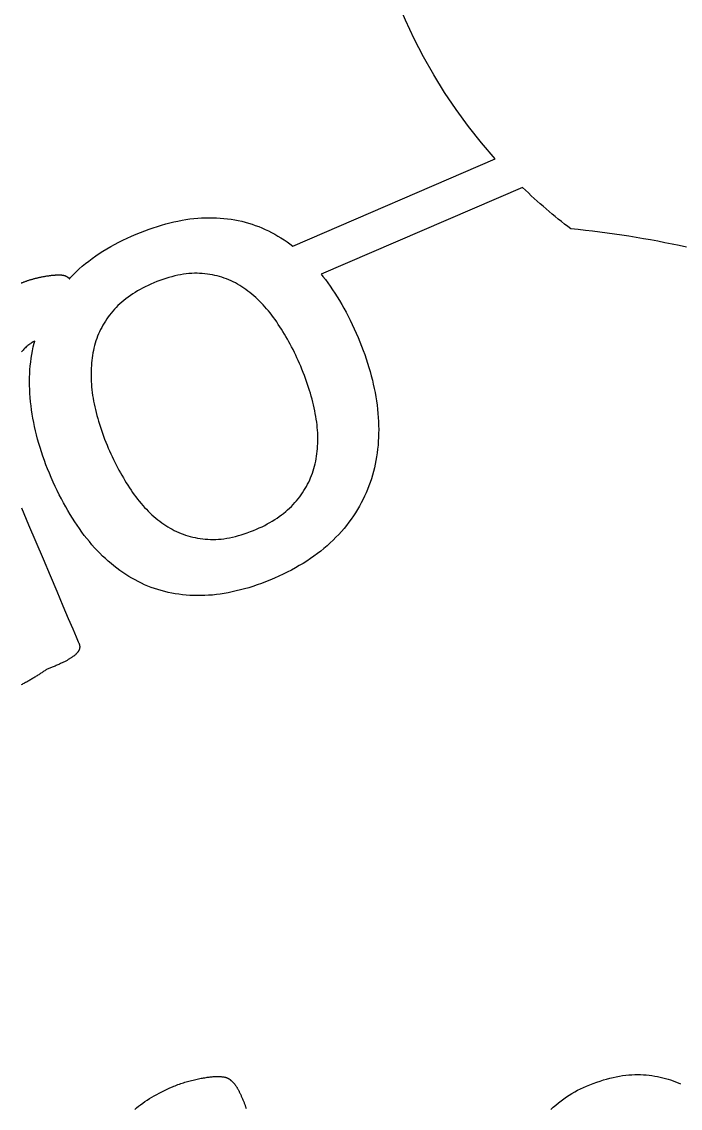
# Model space of a CAD drawing. Header units: millimetres. Extents: x 47 to 159, y 49 to 299.
# Drawn here: x 118.75 to 128.69, y 189.82 to 206.21 of the extents above; entities that cross this region are included whole.
import ezdxf

# ---------------------------------------------------------------- set-up
doc = ezdxf.new("R2010")
doc.units = ezdxf.units.MM

# ---------------------------------------------------------------- blocks, each defined once
blk = doc.blocks.new('angel 01')
for points in [[(-3.916, 153.47), (-3.908, 153.473), (-3.9, 153.476), (-3.892, 153.479), (-3.883, 153.483), (-3.875, 153.486), (-3.866, 153.489), (-3.857, 153.492), (-3.848, 153.496), (-3.839, 153.499), (-3.83, 153.502), (-3.82, 153.505), (-3.811, 153.508), (-3.801, 153.511), (-3.792, 153.515), (-3.782, 153.518), (-3.772, 153.521), (-3.761, 153.524), (-3.751, 153.527), (-3.741, 153.53), (-3.731, 153.533), (-3.72, 153.536), (-3.71, 153.539), (-3.699, 153.542), (-3.688, 153.545), (-3.678, 153.547), (-3.667, 153.55), (-3.656, 153.552), (-3.645, 153.555), (-3.634, 153.557), (-3.622, 153.559), (-3.611, 153.562), (-3.6, 153.564), (-3.588, 153.566), (-3.577, 153.568), (-3.565, 153.57), (-3.554, 153.572), (-3.543, 153.574), (-3.532, 153.576), (-3.521, 153.577), (-3.51, 153.579), (-3.5, 153.58), (-3.489, 153.582), (-3.478, 153.583), (-3.468, 153.584), (-3.458, 153.586), (-3.447, 153.587), (-3.437, 153.588), (-3.427, 153.589), (-3.417, 153.59), (-3.407, 153.59), (-3.398, 153.591), (-3.388, 153.592), (-3.379, 153.592), (-3.37, 153.592), (-3.361, 153.593), (-3.353, 153.593), (-3.345, 153.593), (-3.337, 153.593), (-3.33, 153.592), (-3.322, 153.592), (-3.315, 153.592), (-3.309, 153.591), (-3.302, 153.59), (-3.296, 153.59), (-3.29, 153.589), (-3.284, 153.588), (-3.279, 153.586), (-3.274, 153.585), (-3.269, 153.584), (-3.265, 153.582), (-3.26, 153.581), (-3.256, 153.579), (-3.252, 153.578), (-3.247, 153.576), (-3.244, 153.574), (-3.24, 153.573), (-3.236, 153.571), (-3.233, 153.569), (-3.229, 153.567), (-3.226, 153.565), (-3.223, 153.564), (-3.22, 153.562), (-3.217, 153.56), (-3.214, 153.558), (-3.212, 153.555), (-3.209, 153.553), (-3.207, 153.551), (-3.205, 153.549), (-3.202, 153.547), (-3.2, 153.544), (-3.198, 153.542), (-3.195, 153.539), (-3.193, 153.537), (-3.191, 153.534), (-3.19, 153.534), (-3.172, 153.554), (-3.13, 153.597), (-3.086, 153.639), (-3.041, 153.681), (-2.995, 153.722), (-2.946, 153.762), (-2.897, 153.801), (-2.846, 153.839), (-2.793, 153.877), (-2.739, 153.913), (-2.683, 153.949), (-2.626, 153.984), (-2.567, 154.018), (-2.507, 154.051), (-2.445, 154.084), (-2.382, 154.116), (-2.317, 154.146), (-2.251, 154.176), (-2.184, 154.205), (-2.118, 154.232), (-2.053, 154.257), (-1.989, 154.281), (-1.925, 154.303), (-1.862, 154.324), (-1.799, 154.343), (-1.736, 154.361), (-1.674, 154.377), (-1.613, 154.391), (-1.552, 154.404), (-1.491, 154.416), (-1.431, 154.426), (-1.372, 154.435), (-1.313, 154.442), (-1.254, 154.447), (-1.196, 154.451), (-1.139, 154.453), (-1.082, 154.454), (-1.025, 154.454), (-0.969, 154.452), (-0.913, 154.449), (-0.858, 154.444), (-0.803, 154.438), (-0.749, 154.43), (-0.696, 154.422), (-0.643, 154.411), (-0.59, 154.4), (-0.538, 154.386), (-0.486, 154.372), (-0.435, 154.356), (-0.385, 154.339), (-0.334, 154.32), (-0.285, 154.3), (-0.236, 154.278), (-0.187, 154.255), (-0.139, 154.231), (-0.092, 154.205), (-0.045, 154.178), (0.002, 154.15), (0.048, 154.121), (0.093, 154.09), (0.138, 154.058), (0.18, 154.026), (3.234, 155.342, -0.313257), (2.112, 164.572, 0.009893)], [(6.119, 154.01, 0.030643), (4.375, 154.285, -0.029425), (3.648, 154.91), (0.609, 153.601), (0.634, 153.57), (0.672, 153.521), (0.709, 153.471), (0.745, 153.42), (0.781, 153.368), (0.816, 153.314), (0.851, 153.26), (0.885, 153.204), (0.919, 153.147), (0.952, 153.089), (0.984, 153.029), (1.016, 152.969), (1.047, 152.907), (1.077, 152.844), (1.107, 152.78), (1.137, 152.715), (1.165, 152.649), (1.192, 152.584), (1.218, 152.519), (1.243, 152.454), (1.266, 152.39), (1.288, 152.325), (1.309, 152.261), (1.329, 152.197), (1.347, 152.133), (1.365, 152.069), (1.381, 152.006), (1.395, 151.942), (1.409, 151.879), (1.421, 151.816), (1.432, 151.753), (1.442, 151.691), (1.451, 151.628), (1.458, 151.566), (1.464, 151.504), (1.469, 151.442), (1.473, 151.381), (1.475, 151.32), (1.476, 151.26), (1.475, 151.2), (1.473, 151.141), (1.47, 151.082), (1.466, 151.023), (1.46, 150.965), (1.453, 150.908), (1.444, 150.85), (1.435, 150.794), (1.423, 150.738), (1.411, 150.682), (1.397, 150.626), (1.382, 150.572), (1.366, 150.517), (1.348, 150.463), (1.329, 150.41), (1.308, 150.357), (1.286, 150.305), (1.263, 150.253), (1.238, 150.202), (1.212, 150.152), (1.185, 150.102), (1.156, 150.053), (1.125, 150.004), (1.094, 149.956), (1.06, 149.908), (1.026, 149.861), (0.99, 149.815), (0.953, 149.769), (0.914, 149.724), (0.874, 149.679), (0.832, 149.635), (0.789, 149.592), (0.745, 149.549), (0.699, 149.508), (0.651, 149.467), (0.602, 149.427), (0.552, 149.388), (0.5, 149.35), (0.447, 149.313), (0.392, 149.277), (0.336, 149.242), (0.279, 149.207), (0.219, 149.173), (0.159, 149.14), (0.097, 149.109), (0.033, 149.077), (-0.032, 149.047), (-0.098, 149.018), (-0.164, 148.99), (-0.229, 148.964), (-0.294, 148.94), (-0.358, 148.917), (-0.422, 148.895), (-0.485, 148.875), (-0.548, 148.857), (-0.61, 148.84), (-0.672, 148.825), (-0.733, 148.811), (-0.794, 148.799), (-0.854, 148.788), (-0.914, 148.778), (-0.973, 148.771), (-1.032, 148.764), (-1.09, 148.76), (-1.148, 148.757), (-1.205, 148.755), (-1.262, 148.755), (-1.318, 148.756), (-1.374, 148.758), (-1.43, 148.762), (-1.484, 148.768), (-1.539, 148.775), (-1.593, 148.783), (-1.646, 148.792), (-1.699, 148.803), (-1.751, 148.816), (-1.803, 148.83), (-1.854, 148.845), (-1.905, 148.862), (-1.956, 148.88), (-2.005, 148.899), (-2.055, 148.92), (-2.104, 148.942), (-2.152, 148.966), (-2.2, 148.991), (-2.247, 149.017), (-2.294, 149.045), (-2.34, 149.074), (-2.386, 149.104), (-2.431, 149.135), (-2.475, 149.168), (-2.519, 149.202), (-2.562, 149.238), (-2.605, 149.275), (-2.647, 149.313), (-2.689, 149.352), (-2.73, 149.393), (-2.771, 149.435), (-2.811, 149.478), (-2.85, 149.523), (-2.889, 149.569), (-2.927, 149.616), (-2.965, 149.664), (-3.002, 149.714), (-3.039, 149.765), (-3.075, 149.817), (-3.11, 149.87), (-3.145, 149.924), (-3.179, 149.98), (-3.213, 150.037), (-3.246, 150.095), (-3.279, 150.154), (-3.311, 150.214), (-3.343, 150.276), (-3.374, 150.338), (-3.404, 150.402), (-3.434, 150.468), (-3.463, 150.534), (-3.491, 150.6), (-3.518, 150.665), (-3.543, 150.73), (-3.567, 150.795), (-3.59, 150.859), (-3.611, 150.923), (-3.632, 150.987), (-3.651, 151.051), (-3.669, 151.115), (-3.686, 151.178), (-3.701, 151.242), (-3.715, 151.305), (-3.729, 151.368), (-3.74, 151.431), (-3.751, 151.493), (-3.761, 151.556), (-3.769, 151.618), (-3.776, 151.68), (-3.782, 151.742), (-3.786, 151.803), (-3.789, 151.864), (-3.791, 151.925), (-3.792, 151.985), (-3.791, 152.044), (-3.788, 152.103), (-3.785, 152.162), (-3.78, 152.22), (-3.773, 152.278), (-3.766, 152.335), (-3.757, 152.392), (-3.747, 152.449), (-3.735, 152.505), (-3.722, 152.56), (-3.713, 152.594), (-3.725, 152.588), (-3.738, 152.58), (-3.752, 152.572), (-3.765, 152.563), (-3.778, 152.554), (-3.791, 152.545), (-3.804, 152.535), (-3.816, 152.525), (-3.829, 152.515), (-3.841, 152.505), (-3.853, 152.494), (-3.865, 152.483), (-3.876, 152.471), (-3.888, 152.459), (-3.899, 152.447), (-3.911, 152.434)]]:
    blk.add_lwpolyline(points, format="xyb")
for points in [[(-3.913, 150.077), (-3.806, 149.825), (-3.696, 149.567), (-3.587, 149.31), (-3.48, 149.059), (-3.38, 148.821), (-3.287, 148.603), (-3.206, 148.411), (-3.138, 148.252), (-3.087, 148.132), (-3.056, 148.058), (-3.046, 148.036), (-3.045, 148.031), (-3.043, 148.027), (-3.041, 148.022), (-3.04, 148.017), (-3.039, 148.013), (-3.038, 148.008), (-3.037, 148.004), (-3.036, 147.999), (-3.035, 147.995), (-3.035, 147.991), (-3.035, 147.986), (-3.035, 147.982), (-3.035, 147.978), (-3.035, 147.973), (-3.036, 147.969), (-3.036, 147.965), (-3.037, 147.961), (-3.038, 147.956), (-3.039, 147.952), (-3.04, 147.948), (-3.042, 147.944), (-3.043, 147.939), (-3.045, 147.935), (-3.047, 147.931), (-3.05, 147.926), (-3.052, 147.922), (-3.055, 147.918), (-3.057, 147.913), (-3.06, 147.909), (-3.063, 147.904), (-3.067, 147.9), (-3.07, 147.895), (-3.074, 147.891), (-3.078, 147.886), (-3.082, 147.882), (-3.086, 147.877), (-3.091, 147.873), (-3.095, 147.868), (-3.1, 147.863), (-3.106, 147.859), (-3.111, 147.854), (-3.117, 147.849), (-3.123, 147.844), (-3.129, 147.84), (-3.136, 147.835), (-3.143, 147.83), (-3.15, 147.825), (-3.157, 147.82), (-3.165, 147.815), (-3.173, 147.81), (-3.181, 147.805), (-3.189, 147.8), (-3.198, 147.795), (-3.206, 147.79), (-3.216, 147.785), (-3.225, 147.779), (-3.235, 147.774), (-3.245, 147.769), (-3.256, 147.763), (-3.266, 147.758), (-3.278, 147.752), (-3.289, 147.746), (-3.301, 147.741), (-3.313, 147.735), (-3.325, 147.729), (-3.338, 147.723), (-3.351, 147.718), (-3.365, 147.712), (-3.378, 147.706), (-3.392, 147.699), (-3.407, 147.693), (-3.421, 147.687), (-3.434, 147.682), (-3.448, 147.676), (-3.461, 147.671), (-3.474, 147.666), (-3.487, 147.661), (-3.499, 147.656), (-3.512, 147.651), (-3.524, 147.647), (-3.535, 147.643), (-3.541, 147.638), (-3.552, 147.63), (-3.563, 147.622), (-3.574, 147.615), (-3.585, 147.607), (-3.596, 147.599), (-3.607, 147.591), (-3.619, 147.584), (-3.63, 147.576), (-3.642, 147.569), (-3.653, 147.561), (-3.665, 147.554), (-3.677, 147.546), (-3.689, 147.538), (-3.701, 147.531), (-3.713, 147.523), (-3.725, 147.516), (-3.738, 147.508), (-3.75, 147.501), (-3.763, 147.494), (-3.775, 147.486), (-3.788, 147.479), (-3.801, 147.472), (-3.814, 147.465), (-3.827, 147.457), (-3.839, 147.451), (-3.852, 147.444), (-3.865, 147.437), (-3.878, 147.43), (-3.891, 147.424), (-3.904, 147.417), (-3.918, 147.411)], [(-2.205, 141.006), (-2.176, 141.031), (-2.146, 141.055), (-2.115, 141.078), (-2.083, 141.102), (-2.05, 141.124), (-2.017, 141.147), (-1.982, 141.169), (-1.947, 141.191), (-1.91, 141.212), (-1.873, 141.233), (-1.835, 141.253), (-1.796, 141.273), (-1.756, 141.293), (-1.715, 141.312), (-1.673, 141.331), (-1.634, 141.348), (-1.613, 141.356), (-1.593, 141.364), (-1.572, 141.373), (-1.552, 141.38), (-1.531, 141.388), (-1.511, 141.395), (-1.49, 141.402), (-1.47, 141.409), (-1.449, 141.416), (-1.429, 141.422), (-1.408, 141.428), (-1.387, 141.434), (-1.367, 141.44), (-1.346, 141.445), (-1.325, 141.45), (-1.304, 141.455), (-1.283, 141.46), (-1.263, 141.464), (-1.242, 141.468), (-1.222, 141.472), (-1.203, 141.476), (-1.184, 141.479), (-1.165, 141.482), (-1.147, 141.485), (-1.129, 141.488), (-1.112, 141.491), (-1.096, 141.493), (-1.079, 141.495), (-1.064, 141.497), (-1.049, 141.498), (-1.034, 141.5), (-1.02, 141.501), (-1.006, 141.502), (-0.992, 141.502), (-0.98, 141.503), (-0.967, 141.503), (-0.955, 141.503), (-0.944, 141.502), (-0.933, 141.502), (-0.922, 141.502), (-0.912, 141.501), (-0.902, 141.501), (-0.892, 141.5), (-0.883, 141.499), (-0.874, 141.498), (-0.866, 141.497), (-0.858, 141.496), (-0.851, 141.494), (-0.844, 141.493), (-0.837, 141.491), (-0.831, 141.49), (-0.825, 141.488), (-0.82, 141.486), (-0.815, 141.484), (-0.81, 141.482), (-0.805, 141.48), (-0.8, 141.477), (-0.795, 141.475), (-0.79, 141.472), (-0.786, 141.469), (-0.781, 141.466), (-0.776, 141.463), (-0.771, 141.459), (-0.766, 141.456), (-0.761, 141.452), (-0.757, 141.449), (-0.752, 141.445), (-0.747, 141.441), (-0.742, 141.437), (-0.738, 141.432), (-0.733, 141.428), (-0.728, 141.423), (-0.724, 141.419), (-0.719, 141.414), (-0.714, 141.409), (-0.71, 141.403), (-0.705, 141.398), (-0.701, 141.392), (-0.696, 141.387), (-0.692, 141.381), (-0.687, 141.375), (-0.683, 141.368), (-0.679, 141.362), (-0.674, 141.355), (-0.67, 141.349), (-0.666, 141.342), (-0.661, 141.335), (-0.657, 141.328), (-0.653, 141.32), (-0.649, 141.313), (-0.644, 141.305), (-0.64, 141.297), (-0.636, 141.289), (-0.631, 141.28), (-0.627, 141.272), (-0.623, 141.263), (-0.618, 141.254), (-0.614, 141.245), (-0.609, 141.236), (-0.605, 141.226), (-0.6, 141.216), (-0.596, 141.206), (-0.591, 141.196), (-0.587, 141.186), (-0.582, 141.175), (-0.577, 141.164), (-0.573, 141.153), (-0.568, 141.142), (-0.564, 141.132), (-0.559, 141.121), (-0.555, 141.111), (-0.551, 141.101), (-0.548, 141.091), (-0.544, 141.081), (-0.54, 141.072), (-0.537, 141.063), (-0.534, 141.053), (-0.531, 141.045), (-0.528, 141.036), (-0.526, 141.028), (-0.523, 141.02)], [(4.074, 141.004), (4.111, 141.039), (4.15, 141.072), (4.188, 141.105), (4.228, 141.136), (4.268, 141.165), (4.308, 141.194), (4.349, 141.221), (4.391, 141.247), (4.433, 141.271), (4.476, 141.295), (4.52, 141.317), (4.564, 141.338), (4.61, 141.358), (4.662, 141.379), (4.714, 141.399), (4.765, 141.418), (4.816, 141.435), (4.866, 141.451), (4.915, 141.465), (4.965, 141.478), (5.013, 141.49), (5.061, 141.5), (5.109, 141.509), (5.156, 141.516), (5.203, 141.522), (5.249, 141.527), (5.294, 141.53), (5.339, 141.532), (5.384, 141.533), (5.428, 141.532), (5.471, 141.53), (5.514, 141.526), (5.557, 141.522), (5.599, 141.516), (5.641, 141.51), (5.682, 141.503), (5.723, 141.494), (5.763, 141.485), (5.802, 141.474), (5.842, 141.463), (5.88, 141.451), (5.918, 141.437), (5.956, 141.423), (5.993, 141.408), (6.03, 141.391)]]:
    blk.add_lwpolyline(points)
blk.add_lwpolyline([(0.3, 152.214), (0.281, 152.257), (0.263, 152.3), (0.243, 152.342), (0.224, 152.383), (0.204, 152.424), (0.184, 152.465), (0.163, 152.505), (0.142, 152.545), (0.121, 152.584), (0.099, 152.623), (0.077, 152.662), (0.055, 152.7), (0.032, 152.737), (0.009, 152.774), (-0.014, 152.81), (-0.038, 152.846), (-0.062, 152.882), (-0.086, 152.917), (-0.111, 152.951), (-0.136, 152.985), (-0.162, 153.018), (-0.188, 153.05), (-0.214, 153.081), (-0.241, 153.111), (-0.267, 153.141), (-0.295, 153.17), (-0.322, 153.198), (-0.351, 153.225), (-0.379, 153.251), (-0.408, 153.277), (-0.437, 153.302), (-0.466, 153.326), (-0.496, 153.349), (-0.527, 153.372), (-0.557, 153.393), (-0.588, 153.414), (-0.62, 153.434), (-0.652, 153.452), (-0.684, 153.47), (-0.717, 153.487), (-0.75, 153.503), (-0.784, 153.517), (-0.818, 153.531), (-0.853, 153.544), (-0.888, 153.556), (-0.924, 153.566), (-0.96, 153.576), (-0.996, 153.585), (-1.033, 153.592), (-1.07, 153.599), (-1.108, 153.605), (-1.147, 153.609), (-1.185, 153.613), (-1.225, 153.615), (-1.264, 153.616), (-1.305, 153.616), (-1.345, 153.614), (-1.386, 153.611), (-1.428, 153.607), (-1.47, 153.601), (-1.513, 153.594), (-1.556, 153.586), (-1.599, 153.576), (-1.643, 153.565), (-1.688, 153.553), (-1.733, 153.539), (-1.778, 153.524), (-1.824, 153.508), (-1.87, 153.49), (-1.917, 153.471), (-1.962, 153.452), (-2.004, 153.433), (-2.045, 153.413), (-2.085, 153.392), (-2.124, 153.371), (-2.162, 153.35), (-2.199, 153.328), (-2.235, 153.305), (-2.27, 153.282), (-2.304, 153.258), (-2.337, 153.233), (-2.368, 153.208), (-2.399, 153.183), (-2.428, 153.156), (-2.457, 153.129), (-2.484, 153.102), (-2.51, 153.074), (-2.535, 153.046), (-2.56, 153.017), (-2.583, 152.987), (-2.605, 152.957), (-2.626, 152.927), (-2.647, 152.896), (-2.666, 152.864), (-2.685, 152.833), (-2.703, 152.8), (-2.719, 152.768), (-2.735, 152.735), (-2.75, 152.701), (-2.764, 152.667), (-2.777, 152.632), (-2.789, 152.597), (-2.8, 152.562), (-2.81, 152.526), (-2.819, 152.489), (-2.828, 152.453), (-2.835, 152.415), (-2.842, 152.378), (-2.847, 152.34), (-2.852, 152.302), (-2.856, 152.264), (-2.859, 152.225), (-2.862, 152.186), (-2.863, 152.146), (-2.864, 152.106), (-2.864, 152.066), (-2.863, 152.025), (-2.861, 151.985), (-2.858, 151.943), (-2.855, 151.902), (-2.85, 151.86), (-2.845, 151.818), (-2.839, 151.775), (-2.832, 151.732), (-2.824, 151.69), (-2.816, 151.646), (-2.807, 151.603), (-2.797, 151.56), (-2.786, 151.516), (-2.775, 151.472), (-2.763, 151.428), (-2.75, 151.384), (-2.737, 151.34), (-2.722, 151.295), (-2.708, 151.251), (-2.692, 151.206), (-2.675, 151.161), (-2.658, 151.116), (-2.64, 151.071), (-2.622, 151.025), (-2.603, 150.981), (-2.584, 150.937), (-2.565, 150.894), (-2.545, 150.852), (-2.525, 150.81), (-2.505, 150.769), (-2.484, 150.728), (-2.463, 150.688), (-2.442, 150.648), (-2.42, 150.608), (-2.398, 150.57), (-2.376, 150.531), (-2.354, 150.493), (-2.331, 150.456), (-2.307, 150.419), (-2.284, 150.383), (-2.26, 150.347), (-2.236, 150.312), (-2.211, 150.277), (-2.186, 150.243), (-2.161, 150.21), (-2.135, 150.178), (-2.109, 150.146), (-2.083, 150.115), (-2.056, 150.086), (-2.028, 150.057), (-2.001, 150.028), (-1.973, 150.001), (-1.945, 149.974), (-1.916, 149.949), (-1.887, 149.924), (-1.857, 149.9), (-1.827, 149.876), (-1.797, 149.854), (-1.767, 149.832), (-1.736, 149.812), (-1.704, 149.792), (-1.672, 149.773), (-1.64, 149.755), (-1.607, 149.738), (-1.574, 149.722), (-1.54, 149.707), (-1.506, 149.693), (-1.472, 149.68), (-1.437, 149.668), (-1.401, 149.657), (-1.366, 149.647), (-1.329, 149.638), (-1.292, 149.63), (-1.255, 149.623), (-1.218, 149.617), (-1.179, 149.611), (-1.141, 149.607), (-1.102, 149.604), (-1.062, 149.603), (-1.022, 149.602), (-0.982, 149.603), (-0.941, 149.606), (-0.9, 149.609), (-0.858, 149.614), (-0.816, 149.621), (-0.773, 149.628), (-0.729, 149.637), (-0.686, 149.648), (-0.641, 149.66), (-0.597, 149.673), (-0.552, 149.687), (-0.506, 149.703), (-0.46, 149.72), (-0.413, 149.738), (-0.367, 149.757), (-0.325, 149.776), (-0.284, 149.795), (-0.243, 149.815), (-0.204, 149.836), (-0.166, 149.857), (-0.129, 149.879), (-0.093, 149.901), (-0.057, 149.924), (-0.023, 149.947), (0.01, 149.972), (0.042, 149.996), (0.073, 150.022), (0.103, 150.048), (0.132, 150.074), (0.16, 150.101), (0.187, 150.129), (0.213, 150.158), (0.238, 150.186), (0.262, 150.216), (0.285, 150.246), (0.307, 150.276), (0.329, 150.307), (0.349, 150.338), (0.368, 150.369), (0.386, 150.401), (0.404, 150.434), (0.42, 150.466), (0.436, 150.5), (0.45, 150.533), (0.464, 150.567), (0.476, 150.602), (0.488, 150.637), (0.499, 150.673), (0.509, 150.708), (0.518, 150.745), (0.526, 150.781), (0.533, 150.818), (0.539, 150.856), (0.544, 150.894), (0.549, 150.932), (0.552, 150.97), (0.555, 151.009), (0.557, 151.048), (0.558, 151.087), (0.558, 151.127), (0.557, 151.167), (0.556, 151.208), (0.553, 151.249), (0.55, 151.29), (0.546, 151.332), (0.541, 151.373), (0.535, 151.416), (0.528, 151.458), (0.52, 151.501), (0.512, 151.544), (0.503, 151.587), (0.493, 151.631), (0.483, 151.674), (0.472, 151.718), (0.46, 151.762), (0.447, 151.806), (0.433, 151.851), (0.419, 151.896), (0.404, 151.94), (0.389, 151.985), (0.373, 152.031), (0.355, 152.076), (0.338, 152.122), (0.319, 152.168)], close=True)

msp = doc.modelspace()

# ---------------------------------------------------------------- block references
msp.add_blockref('angel 01', (122.661, 48.801))

doc.saveas('drawing.dxf')
